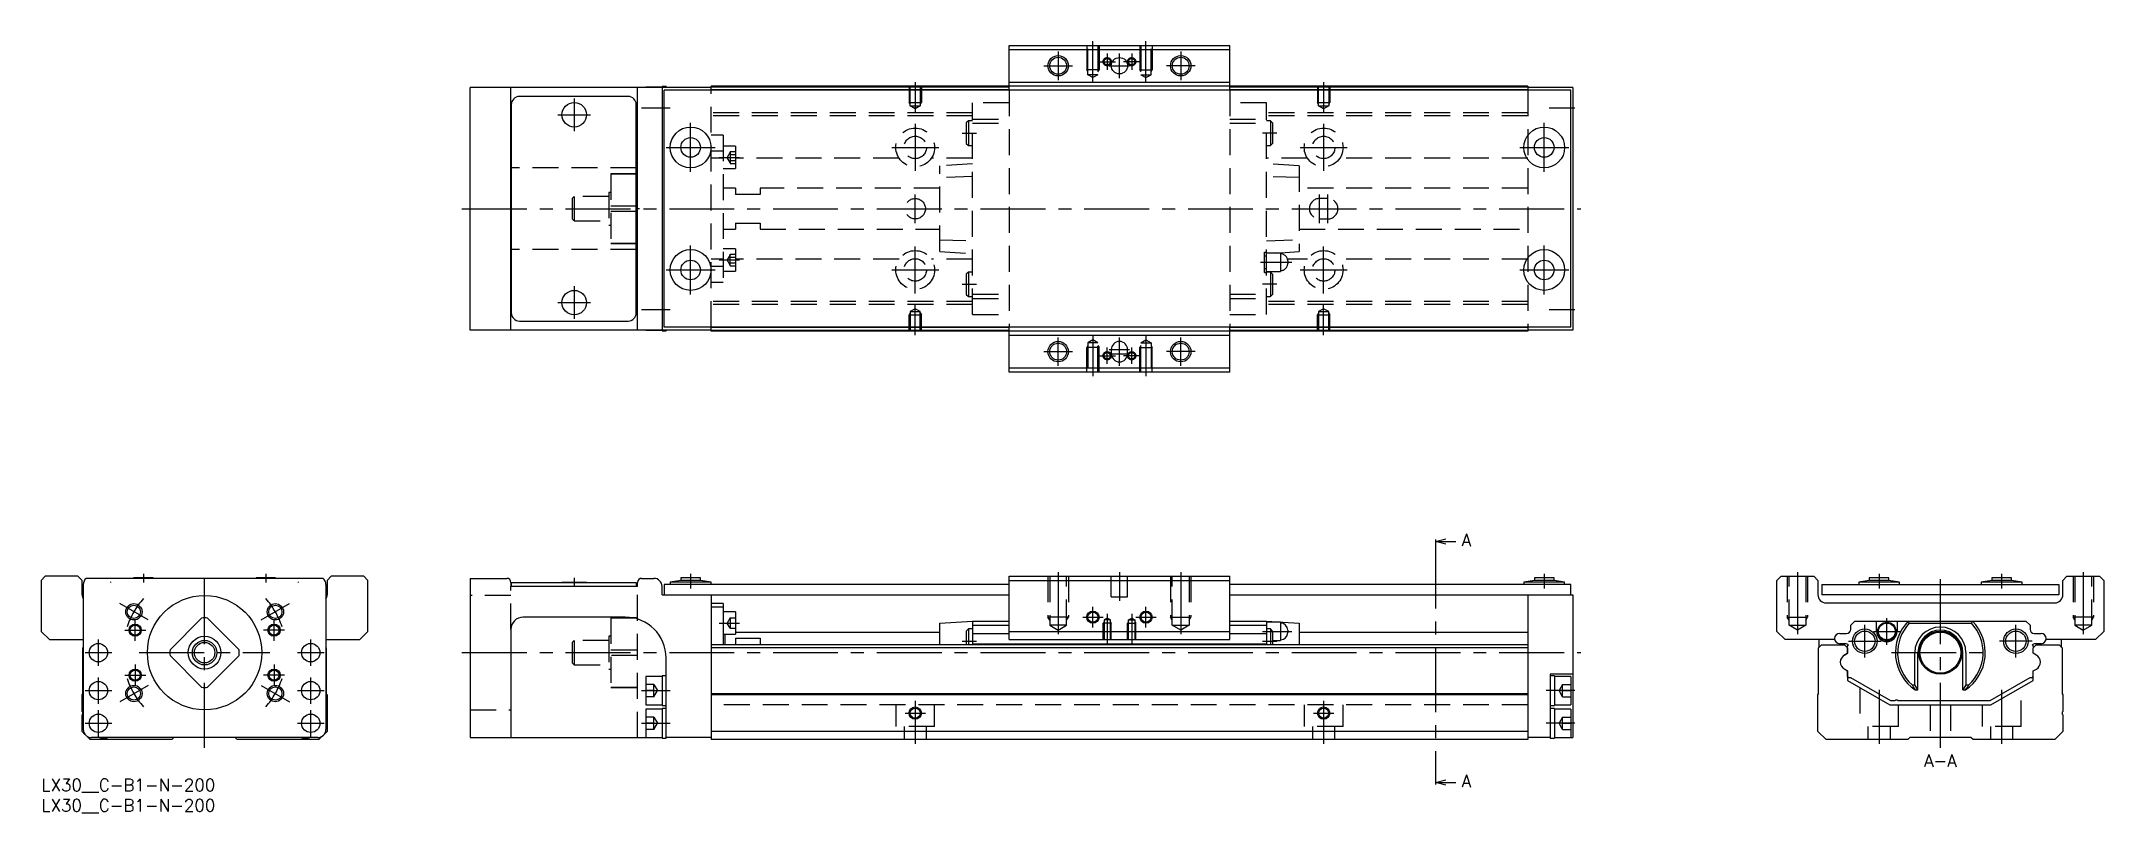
# Model space of a CAD drawing. Extents: x 0 to 505, y -8 to 181.
import ezdxf

# ---------------------------------------------------------------- set-up
doc = ezdxf.new("R2010")
doc.units = 0
doc.header["$LTSCALE"] = 0.5
doc.linetypes.add('CENTER', pattern=[50.8, 31.75, -6.35, 6.35, -6.35])
doc.linetypes.add('DASHED', pattern=[19.05, 12.7, -6.35])
for name, color, linetype in [('MSM_CENTER', 1, 'CENTER'), ('MSM_CONTINUOUS', 7, 'CONTINUOUS'), ('MSM_DASHED', 4, 'DASHED'), ('MSM_NARROW', 5, 'CONTINUOUS'), ('MSM_PART_NUMBER', 7, 'CONTINUOUS')]:
    doc.layers.add(name, color=color, linetype=linetype)
doc.styles.get("Standard").update_dxf_attribs({"font": 'txt.shx', "height": 3, "bigfont": 'bigfont.shx'})

# ---------------------------------------------------------------- blocks, each defined once
blk = doc.blocks.new('*U2')
at = {"layer": 'MSM_PART_NUMBER'}
blk.add_text('LX30__C-B1-N-200', height=3, dxfattribs=at).set_placement((0, -3))
blk = doc.blocks.new('*U3')
at = {"layer": 'MSM_PART_NUMBER'}
blk.add_text('LX30__C-B1-N-200', height=3, dxfattribs=at).set_placement((0, -8))

msp = doc.modelspace()

# ---------------------------------------------------------------- linework, layer by layer
at = {"layer": 'MSM_CENTER'}
for p, q in [((248.92, 178.11), (248.92, 171.11)), ((257.42, 170.7), (257.42, 180.61)), ((260.92, 177.61), (260.92, 173.61)), ((263.92, 171.61), (263.92, 177.61)), ((266.92, 177.61), (266.92, 173.61)), ((270.42, 170.7), (270.42, 180.61)), ((278.92, 178.11), (278.92, 171.11)), ((245.42, 174.61), (252.42, 174.61)), ((258.92, 175.61), (262.92, 175.61)), ((261.42, 174.61), (266.42, 174.61)), ((268.92, 175.61), (264.92, 175.61)), ((282.42, 174.61), (275.42, 174.61)), ((213.92, 170.61), (213.92, 163.1)), ((313.92, 170.61), (313.92, 163.1)), ((126.42, 162.61), (134.42, 162.61)), ((130.42, 166.61), (130.42, 158.61)), ((146.92, 164.31), (153.92, 164.31)), ((369.17, 164.31), (375.42, 164.31)), ((158.92, 148.61), (158.92, 160.61)), ((213.92, 160.36), (213.92, 148.86)), ((225.42, 158.11), (228.92, 158.11)), ((302.42, 158.11), (298.92, 158.11)), ((313.92, 160.36), (313.92, 148.86)), ((367.92, 148.61), (367.92, 160.61)), ((152.92, 154.61), (164.92, 154.61)), ((165.92, 152.17), (170.92, 152.17)), ((208.17, 154.61), (219.67, 154.61)), ((308.17, 154.61), (319.67, 154.61)), ((361.92, 154.61), (373.92, 154.61)), ((213.92, 136.11), (213.92, 143.11)), ((312.92, 136.11), (312.92, 143.11)), ((314.92, 136.11), (314.92, 143.11)), ((102.92, 139.61), (376.92, 139.61)), ((158.92, 118.61), (158.92, 130.61)), ((165.92, 127.06), (170.92, 127.06)), ((213.92, 118.86), (213.92, 130.36)), ((298.42, 126.51), (306.12, 126.51)), ((313.92, 118.86), (313.92, 130.36)), ((367.92, 118.61), (367.92, 130.61)), ((152.92, 124.61), (164.92, 124.61)), ((208.17, 124.61), (219.67, 124.61)), ((308.17, 124.61), (319.67, 124.61)), ((361.92, 124.61), (373.92, 124.61)), ((126.42, 116.61), (134.42, 116.61)), ((130.42, 120.61), (130.42, 112.61)), ((225.42, 121.11), (228.92, 121.11)), ((302.42, 121.11), (298.92, 121.11)), ((146.92, 114.91), (153.92, 114.91)), ((213.92, 108.61), (213.92, 116.12)), ((313.92, 108.61), (313.92, 116.12)), ((369.17, 114.91), (375.42, 114.91)), ((248.92, 101.11), (248.92, 108.11)), ((257.42, 108.52), (257.42, 98.61)), ((263.92, 101.11), (263.92, 108.11)), ((270.42, 108.52), (270.42, 98.61)), ((278.92, 101.11), (278.92, 108.11)), ((245.42, 104.61), (252.42, 104.61)), ((258.92, 103.61), (262.92, 103.61)), ((260.92, 101.61), (260.92, 105.61)), ((261.42, 105.11), (266.42, 105.11)), ((261.42, 104.11), (266.42, 104.11)), ((268.92, 103.61), (264.92, 103.61)), ((266.92, 101.61), (266.92, 105.61)), ((282.42, 104.61), (275.42, 104.61)), ((341.3, 57.61), (341.3, -0.39)), ((39.92, 7.61), (39.92, 51.11)), ((248.92, 50.61), (248.92, 35.42)), ((263.92, 50.61), (263.92, 43.61)), ((278.92, 50.61), (278.92, 35.42)), ((429.92, 50.61), (429.92, 35.42)), ((464.92, 7.61), (464.92, 51.11)), ((499.92, 50.61), (499.92, 35.42)), ((16.92, 48.22), (16.92, 48.11)), ((24.92, 50.21), (24.92, 48.11)), ((54.92, 50.21), (54.92, 48.11)), ((62.92, 48.11), (62.92, 48.22)), ((130.42, 49.22), (130.42, 47.11)), ((158.92, 50.21), (158.92, 46.61)), ((367.92, 50.21), (367.92, 46.61)), ((449.92, 50.21), (449.92, 46.61)), ((479.92, 50.21), (479.92, 46.61)), ((26.07, 38.91), (19.14, 42.91)), ((53.78, 38.91), (60.71, 42.91)), ((257.42, 37.11), (257.42, 42.11)), ((270.42, 37.11), (270.42, 42.11)), ((20.35, 36.41), (25.5, 36.41)), ((22.92, 33.84), (22.92, 38.99)), ((59.5, 36.41), (54.35, 36.41)), ((56.92, 33.84), (56.92, 38.99)), ((165.92, 38.16), (170.92, 38.16)), ((254.92, 39.61), (259.92, 39.61)), ((260.92, 40.38), (260.92, 33.11)), ((266.92, 40.38), (266.92, 33.11)), ((267.92, 39.61), (272.92, 39.61)), ((298.92, 36.11), (306.12, 36.11)), ((446.42, 29.71), (446.42, 37.71)), ((448.57, 36.11), (455.07, 36.11)), ((451.82, 32.86), (451.82, 39.36)), ((483.42, 29.71), (483.42, 37.71)), ((10.67, 30.91), (17.17, 30.91)), ((13.92, 27.66), (13.92, 34.16)), ((23.92, 30.91), (55.92, 30.91)), ((62.67, 30.91), (69.17, 30.91)), ((65.92, 27.66), (65.92, 34.16)), ((102.92, 30.91), (376.92, 30.91)), ((225.42, 33.71), (228.92, 33.71)), ((298.92, 33.71), (302.42, 33.71)), ((442.42, 33.71), (450.42, 33.71)), ((452.92, 30.91), (476.92, 30.91)), ((487.42, 33.71), (479.42, 33.71)), ((20.35, 25.41), (25.5, 25.41)), ((22.92, 27.99), (22.92, 22.84)), ((59.5, 25.41), (54.35, 25.41)), ((56.92, 27.99), (56.92, 22.84)), ((10.67, 21.61), (17.17, 21.61)), ((13.92, 18.36), (13.92, 24.86)), ((26.07, 22.91), (19.14, 18.91)), ((53.78, 22.91), (60.71, 18.91)), ((62.67, 21.61), (69.17, 21.61)), ((65.92, 18.36), (65.92, 24.86)), ((146.92, 21.61), (153.92, 21.61)), ((375.42, 21.61), (368.42, 21.61)), ((449.92, 21.79), (449.92, 8.61)), ((479.92, 21.79), (479.92, 8.61)), ((13.92, 10.36), (13.92, 16.86)), ((65.92, 10.36), (65.92, 16.86)), ((211.42, 16.11), (216.42, 16.11)), ((213.92, 19.11), (213.92, 8.61)), ((311.42, 16.11), (316.42, 16.11)), ((313.92, 19.11), (313.92, 8.61)), ((10.67, 13.61), (17.17, 13.61)), ((62.67, 13.61), (69.17, 13.61)), ((146.92, 13.61), (153.92, 13.61)), ((375.42, 13.61), (368.42, 13.61))]:
    msp.add_line(p, q, dxfattribs=at)
for start, end in [(138.5385, 161.4615), (18.5385, 41.4615), (198.5385, 221.4615), (318.5385, 341.4615)]:
    msp.add_arc((39.92, 30.91), 20, start, end, dxfattribs=at)
at = {"layer": 'MSM_CONTINUOUS'}
for p, q in [((236.92, 179.61), (290.92, 179.61)), ((236.92, 168.61), (236.92, 179.61)), ((236.92, 178.61), (290.92, 178.61)), ((290.92, 168.61), (290.92, 179.61)), ((104.92, 109.91), (104.92, 169.31)), ((163.92, 169.31), (104.92, 169.31)), ((114.92, 109.91), (114.92, 169.31)), ((143.62, 167.11), (117.02, 167.11)), ((145.92, 109.91), (145.92, 169.31)), ((147.92, 169.36), (147.92, 169.31)), ((151.92, 169.36), (147.92, 169.36)), ((152.92, 169.51), (151.92, 169.51)), ((151.92, 169.51), (151.92, 109.71)), ((374.42, 168.61), (152.42, 168.61)), ((152.42, 110.61), (152.42, 168.61)), ((152.92, 169.51), (152.92, 169.31)), ((363.92, 169.61), (163.92, 169.61)), ((163.92, 168.61), (163.92, 169.61)), ((236.92, 169.41), (163.92, 169.41)), ((236.92, 168.71), (163.92, 168.71)), ((236.92, 170.61), (290.92, 170.61)), ((363.92, 169.41), (290.92, 169.41)), ((363.92, 168.71), (290.92, 168.71)), ((363.92, 169.61), (363.92, 168.61)), ((374.92, 169.31), (363.92, 169.31)), ((374.42, 110.61), (374.42, 168.61)), ((374.92, 169.31), (374.92, 109.91)), ((115.02, 165.11), (115.02, 114.11)), ((145.62, 114.11), (145.62, 165.11)), ((114.92, 157.81), (115.02, 157.81)), ((145.62, 157.81), (145.92, 157.81)), ((115.02, 149.61), (114.92, 149.61)), ((145.92, 149.61), (145.62, 149.61)), ((145.92, 148.11), (145.62, 148.11)), ((145.92, 148.08), (145.62, 148.08)), ((145.62, 140.34), (145.92, 140.34)), ((145.92, 138.89), (145.62, 138.89)), ((115.02, 129.61), (114.92, 129.61)), ((145.92, 131.14), (145.62, 131.14)), ((145.92, 131.11), (145.62, 131.11)), ((145.92, 129.61), (145.62, 129.61)), ((115.02, 121.41), (114.92, 121.41)), ((145.92, 121.41), (145.62, 121.41)), ((117.02, 112.11), (143.62, 112.11)), ((163.92, 109.91), (104.92, 109.91)), ((147.92, 109.91), (147.92, 109.86)), ((147.92, 109.86), (151.92, 109.86)), ((151.92, 109.71), (152.92, 109.71)), ((374.42, 110.61), (152.42, 110.61)), ((152.92, 109.91), (152.92, 109.71)), ((163.92, 109.61), (163.92, 110.61)), ((236.92, 110.51), (163.92, 110.51)), ((236.92, 109.81), (163.92, 109.81)), ((363.92, 109.61), (163.92, 109.61)), ((236.92, 99.61), (236.92, 110.61)), ((236.92, 108.61), (290.92, 108.61)), ((290.92, 99.61), (290.92, 110.61)), ((363.92, 110.51), (290.92, 110.51)), ((363.92, 109.81), (290.92, 109.81)), ((363.92, 110.61), (363.92, 109.61)), ((374.92, 109.91), (363.92, 109.91)), ((261.92, 105.11), (261.92, 104.11)), ((265.92, 104.11), (265.92, 105.11)), ((236.92, 100.61), (290.92, 100.61)), ((290.92, 99.61), (236.92, 99.61)), ((341.3, 58.11), (343.8, 58.78)), ((341.3, 58.61), (341.3, 57.61)), ((343.8, 57.44), (341.3, 58.11)), ((341.3, 58.11), (346.3, 58.11)), ((0.92, 49.61), (-0.08, 48.61)), ((-0.08, 48.61), (-0.08, 36.11)), ((8.92, 49.61), (0.92, 49.61)), ((9.92, 48.61), (8.92, 49.61)), ((9.92, 45.11), (9.92, 48.61)), ((10.22, 47.61), (10.22, 12.11)), ((68.95, 49.11), (10.9, 49.11)), ((22.52, 49.21), (22.52, 49.11)), ((27.32, 49.21), (22.52, 49.21)), ((27.32, 49.11), (27.32, 49.21)), ((52.52, 49.21), (52.52, 49.11)), ((57.32, 49.21), (52.52, 49.21)), ((57.32, 49.11), (57.32, 49.21)), ((69.62, 47.61), (69.62, 12.11)), ((70.92, 49.61), (69.92, 48.61)), ((69.92, 48.61), (69.92, 45.11)), ((78.92, 49.61), (70.92, 49.61)), ((79.92, 48.61), (78.92, 49.61)), ((79.92, 36.11), (79.92, 48.61)), ((104.92, 49.11), (104.92, 10.11)), ((104.92, 49.11), (113.92, 49.11)), ((114.92, 48.11), (114.92, 47.11)), ((145.92, 47.11), (114.92, 47.11)), ((115.02, 48.11), (115.02, 47.11)), ((115.02, 48.11), (145.62, 48.11)), ((127.42, 48.21), (133.42, 48.21)), ((127.42, 48.21), (127.42, 48.11)), ((133.42, 48.11), (133.42, 48.21)), ((145.62, 48.11), (145.62, 47.11)), ((145.92, 47.11), (145.92, 48.11)), ((146.92, 49.11), (149.92, 49.11)), ((151.92, 45.11), (151.92, 47.11)), ((152.42, 47.61), (152.42, 45.11)), ((236.92, 47.61), (152.42, 47.61)), ((156.52, 48.61), (153.92, 48.21)), ((153.92, 48.21), (153.92, 47.61)), ((163.92, 48.21), (153.92, 48.21)), ((156.52, 49.21), (156.52, 48.61)), ((161.32, 49.21), (156.52, 49.21)), ((161.32, 48.61), (156.52, 48.61)), ((161.32, 48.61), (161.32, 49.21)), ((163.92, 48.21), (161.32, 48.61)), ((163.92, 47.61), (163.92, 48.21)), ((236.92, 34.11), (236.92, 49.61)), ((236.92, 49.61), (290.92, 49.61)), ((236.92, 48.61), (290.92, 48.61)), ((290.92, 34.11), (290.92, 49.61)), ((374.42, 47.61), (290.92, 47.61)), ((365.52, 48.61), (362.92, 48.21)), ((362.92, 48.21), (362.92, 47.61)), ((372.92, 48.21), (362.92, 48.21)), ((365.52, 49.21), (365.52, 48.61)), ((370.32, 49.21), (365.52, 49.21)), ((370.32, 48.61), (365.52, 48.61)), ((370.32, 48.61), (370.32, 49.21)), ((372.92, 48.21), (370.32, 48.61)), ((372.92, 47.61), (372.92, 48.21)), ((374.42, 45.11), (374.42, 47.61)), ((424.92, 48.61), (425.92, 49.61)), ((424.92, 36.11), (424.92, 48.61)), ((425.92, 49.61), (433.92, 49.61)), ((433.92, 49.61), (434.92, 48.61)), ((434.92, 48.61), (434.92, 45.11)), ((435.92, 47.61), (435.92, 45.11)), ((435.92, 47.61), (493.92, 47.61)), ((447.52, 48.61), (444.92, 48.21)), ((454.92, 48.21), (444.92, 48.21)), ((444.92, 48.21), (444.92, 47.61)), ((452.32, 49.21), (447.52, 49.21)), ((447.52, 49.21), (447.52, 48.61)), ((452.32, 48.61), (447.52, 48.61)), ((452.32, 48.61), (452.32, 49.21)), ((454.92, 48.21), (452.32, 48.61)), ((454.92, 47.61), (454.92, 48.21)), ((477.52, 48.61), (474.92, 48.21)), ((484.92, 48.21), (474.92, 48.21)), ((474.92, 48.21), (474.92, 47.61)), ((482.32, 49.21), (477.52, 49.21)), ((477.52, 49.21), (477.52, 48.61)), ((482.32, 48.61), (477.52, 48.61)), ((482.32, 48.61), (482.32, 49.21)), ((484.92, 48.21), (482.32, 48.61)), ((484.92, 47.61), (484.92, 48.21)), ((493.92, 47.61), (493.92, 45.11)), ((494.92, 48.61), (495.92, 49.61)), ((494.92, 45.11), (494.92, 48.61)), ((495.92, 49.61), (503.92, 49.61)), ((503.92, 49.61), (504.92, 48.61)), ((504.92, 48.61), (504.92, 36.11)), ((151.92, 45.11), (236.92, 45.11)), ((163.92, 45.11), (163.92, 9.61)), ((166.92, 42.91), (163.92, 42.91)), ((166.92, 42.06), (163.92, 42.06)), ((166.92, 42.91), (166.92, 32.81)), ((169.92, 40.91), (166.92, 40.91)), ((169.92, 40.91), (169.92, 35.41)), ((290.92, 45.11), (374.92, 45.11)), ((363.92, 45.11), (363.92, 9.61)), ((374.92, 45.11), (374.92, 10.11)), ((493.92, 45.11), (435.92, 45.11)), ((436.92, 43.11), (492.92, 43.11)), ((-0.08, 36.11), (1.92, 34.11)), ((39.2, 39.38), (31.46, 31.64)), ((48.39, 31.64), (40.65, 39.38)), ((77.92, 34.11), (79.92, 36.11)), ((114.92, 36.61), (114.92, 10.11)), ((142.92, 39.61), (117.92, 39.61)), ((166.92, 35.41), (169.92, 35.41)), ((167.42, 32.81), (167.42, 35.41)), ((169.92, 35.91), (219.92, 35.91)), ((219.92, 38.11), (227.92, 38.61)), ((219.92, 32.81), (219.92, 38.11)), ((226.92, 36.71), (226.42, 36.21)), ((226.42, 36.21), (226.42, 32.81)), ((227.92, 36.71), (226.92, 36.71)), ((226.92, 36.71), (226.92, 32.81)), ((227.92, 38.61), (236.92, 38.61)), ((227.92, 38.61), (227.92, 32.81)), ((227.92, 37.61), (236.92, 37.61)), ((227.92, 35.61), (236.92, 35.61)), ((236.92, 36.11), (290.92, 36.11)), ((290.92, 38.61), (299.92, 38.61)), ((290.92, 37.61), (299.92, 37.61)), ((290.92, 35.61), (299.92, 35.61)), ((299.92, 38.61), (307.92, 38.11)), ((299.92, 38.61), (299.92, 32.81)), ((303.37, 38.36), (299.92, 38.36)), ((300.92, 36.71), (299.92, 36.71)), ((301.42, 36.21), (300.92, 36.71)), ((300.92, 36.71), (300.92, 32.81)), ((301.42, 36.21), (301.42, 32.81)), ((303.37, 38.36), (303.37, 33.86)), ((305.12, 36.41), (305.12, 35.81)), ((307.92, 38.11), (307.92, 32.81)), ((307.92, 35.91), (363.92, 35.91)), ((426.92, 34.11), (424.92, 36.11)), ((440.27, 35.61), (441.97, 35.61)), ((442.97, 37.61), (443.97, 38.61)), ((442.97, 36.61), (442.97, 37.61)), ((443.97, 38.61), (485.87, 38.61)), ((449.32, 36.11), (449.32, 38.61)), ((454.32, 38.61), (454.32, 36.11)), ((457.07, 38.61), (457.32, 38.11)), ((457.32, 38.11), (472.53, 38.11)), ((472.53, 38.11), (472.78, 38.61)), ((485.87, 38.61), (486.87, 37.61)), ((486.87, 37.61), (486.87, 36.61)), ((487.87, 35.61), (489.57, 35.61)), ((504.92, 36.11), (502.92, 34.11)), ((1.92, 34.11), (10.22, 34.11)), ((10.12, 32.11), (10.22, 32.21)), ((10.12, 20.81), (10.12, 32.11)), ((69.62, 34.11), (77.92, 34.11)), ((69.62, 32.21), (69.72, 32.11)), ((69.72, 32.11), (69.72, 20.81)), ((363.92, 32.81), (163.92, 32.81)), ((363.92, 32.11), (163.92, 32.11)), ((169.92, 34.48), (175.92, 34.48)), ((169.92, 34.48), (169.92, 32.81)), ((175.92, 34.48), (175.92, 32.81)), ((227.92, 33.11), (299.92, 33.11)), ((236.92, 34.11), (290.92, 34.11)), ((301.42, 33.86), (303.37, 33.86)), ((439.05, 34.11), (426.92, 34.11)), ((435.12, 32.11), (435.82, 32.81)), ((435.12, 20.81), (435.12, 32.11)), ((435.22, 32.21), (435.22, 34.11)), ((435.82, 32.81), (441.47, 32.81)), ((441.67, 33.11), (440.27, 33.11)), ((442.17, 30.77), (441.43, 30.34)), ((441.47, 32.81), (442.17, 32.11)), ((441.53, 30.39), (442.17, 30.77)), ((442.12, 32.16), (442.12, 32.31)), ((442.17, 32.11), (442.12, 32.16)), ((442.17, 30.77), (442.17, 32.11)), ((442.17, 32.11), (442.17, 30.77)), ((458.67, 23.07), (458.67, 30.91)), ((459.42, 21.81), (459.42, 30.91)), ((470.42, 21.81), (470.42, 30.91)), ((471.18, 30.91), (471.18, 23.07)), ((487.67, 32.11), (488.37, 32.81)), ((487.67, 30.77), (487.67, 32.11)), ((488.32, 30.39), (487.67, 30.77)), ((487.72, 32.31), (487.72, 32.16)), ((489.57, 33.11), (488.17, 33.11)), ((488.33, 30.39), (488.42, 30.34)), ((488.37, 32.81), (494.02, 32.81)), ((502.92, 34.11), (490.8, 34.11)), ((494.02, 32.81), (494.72, 32.11)), ((494.62, 32.21), (494.62, 34.11)), ((494.72, 32.11), (494.72, 20.81)), ((31.46, 30.19), (39.2, 22.44)), ((40.65, 22.44), (48.39, 30.19)), ((152.92, 25.26), (151.92, 25.26)), ((151.92, 25.26), (151.92, 17.96)), ((152.92, 9.96), (152.92, 29.61)), ((374.92, 25.61), (369.42, 25.61)), ((369.42, 25.61), (369.42, 9.96)), ((370.42, 25.26), (369.42, 25.26)), ((370.42, 25.26), (370.42, 17.96)), ((442.17, 26.46), (441.43, 26.89)), ((441.53, 26.83), (442.17, 26.46)), ((442.17, 25.06), (442.17, 26.46)), ((442.17, 26.46), (442.17, 24.11)), ((487.67, 26.46), (488.42, 26.89)), ((487.67, 24.11), (487.67, 26.46)), ((9.92, 20.61), (10.12, 20.81)), ((9.92, 16.51), (9.92, 20.61)), ((69.72, 20.81), (69.92, 20.61)), ((69.92, 20.61), (69.92, 11.61)), ((151.92, 25.11), (147.92, 25.11)), ((147.92, 25.11), (147.92, 18.11)), ((363.92, 20.81), (163.92, 20.81)), ((363.92, 20.61), (163.92, 20.61)), ((374.42, 25.11), (370.42, 25.11)), ((374.42, 25.11), (374.42, 18.11)), ((434.92, 20.61), (435.12, 20.81)), ((434.92, 11.61), (434.92, 20.61)), ((442.17, 24.11), (452.57, 18.11)), ((443.02, 24.78), (442.62, 24.78)), ((452.83, 19.11), (443.02, 24.78)), ((458, 23.07), (458.67, 23.07)), ((459.42, 21.81), (458.67, 23.07)), ((458.74, 21.81), (459.42, 21.81)), ((471.18, 23.07), (470.42, 21.81)), ((470.42, 21.81), (471.1, 21.81)), ((471.18, 23.07), (471.85, 23.07)), ((486.82, 24.78), (477.01, 19.11)), ((477.28, 18.11), (487.67, 24.11)), ((487.22, 24.78), (486.82, 24.78)), ((494.72, 20.81), (494.92, 20.61)), ((494.92, 20.61), (494.92, 16.51)), ((9.92, 11.61), (9.92, 15.71)), ((147.92, 18.11), (151.92, 18.11)), ((151.92, 17.11), (147.92, 17.11)), ((147.92, 17.11), (147.92, 10.11)), ((151.92, 17.96), (152.92, 17.96)), ((152.92, 17.26), (151.92, 17.26)), ((151.92, 17.26), (151.92, 9.96)), ((369.42, 17.96), (370.42, 17.96)), ((370.42, 17.26), (369.42, 17.26)), ((370.42, 18.11), (374.42, 18.11)), ((370.42, 17.26), (370.42, 9.96)), ((374.42, 17.11), (370.42, 17.11)), ((374.42, 17.11), (374.42, 10.11)), ((452.57, 18.11), (477.28, 18.11)), ((453.77, 19.11), (452.83, 19.11)), ((477.01, 19.11), (454.57, 19.11)), ((494.92, 15.71), (494.92, 11.61)), ((10.62, 10.91), (9.92, 11.61)), ((11.92, 9.61), (11.02, 10.51)), ((67.62, 10.11), (12.22, 10.11)), ((32.42, 10.11), (31.92, 9.61)), ((47.92, 9.61), (47.42, 10.11)), ((68.82, 10.51), (67.92, 9.61)), ((69.92, 11.61), (69.22, 10.91)), ((104.92, 10.11), (151.92, 10.11)), ((163.92, 10.11), (152.92, 10.11)), ((363.92, 11.61), (163.92, 11.61)), ((369.42, 10.11), (363.92, 10.11)), ((370.42, 10.11), (374.92, 10.11)), ((436.92, 9.61), (434.92, 11.61)), ((457.42, 10.11), (456.92, 9.61)), ((472.42, 10.11), (457.42, 10.11)), ((472.92, 9.61), (472.42, 10.11)), ((494.92, 11.61), (492.92, 9.61)), ((31.92, 9.61), (11.92, 9.61)), ((67.92, 9.61), (47.92, 9.61)), ((151.92, 9.96), (152.92, 9.96)), ((363.92, 9.61), (163.92, 9.61)), ((369.42, 9.96), (370.42, 9.96)), ((456.92, 9.61), (436.92, 9.61)), ((492.92, 9.61), (472.92, 9.61)), ((341.3, -0.89), (343.8, -0.22)), ((341.3, -0.39), (341.3, -1.39)), ((343.8, -1.56), (341.3, -0.89)), ((341.3, -0.89), (346.3, -0.89))]:
    msp.add_line(p, q, dxfattribs=at)
for centre, radius in [((248.92, 174.61), 2.07), ((263.92, 174.61), 2), ((278.92, 174.61), 2.07), ((130.42, 162.61), 3), ((158.92, 154.61), 5), ((158.92, 154.61), 2.4), ((367.92, 154.61), 5), ((367.92, 154.61), 2.4), ((158.92, 124.61), 5), ((158.92, 124.61), 2.4), ((367.92, 124.61), 5), ((367.92, 124.61), 2.4), ((130.42, 116.61), 3), ((248.92, 104.61), 2.07), ((278.92, 104.61), 2.07), ((22.6, 40.91), 1.62), ((39.92, 30.91), 14), ((57.24, 40.91), 1.62), ((257.42, 39.61), 1.23), ((270.42, 39.61), 1.23), ((22.92, 36.41), 1.23), ((56.92, 36.41), 1.23), ((446.42, 33.71), 3), ((446.42, 33.71), 2.5), ((451.82, 36.11), 2.25), ((451.82, 36.11), 2.05), ((464.92, 30.91), 5.3), ((464.92, 30.91), 5), ((483.42, 33.71), 3), ((483.42, 33.71), 2.5), ((13.92, 30.91), 2.25), ((39.92, 30.91), 4), ((39.92, 30.91), 3), ((39.92, 30.91), 2.5), ((65.92, 30.91), 2.25), ((22.92, 25.41), 1.23), ((56.92, 25.41), 1.23), ((13.92, 21.61), 2.25), ((22.6, 20.91), 1.62), ((57.24, 20.91), 1.62), ((65.92, 21.61), 2.25), ((13.92, 13.61), 2.25), ((65.92, 13.61), 2.25), ((213.92, 16.11), 1.23), ((313.92, 16.11), 1.23)]:
    msp.add_circle(centre, radius, dxfattribs=at)
for centre, radius, start, end in [((117.02, 165.11), 2, 90, 180), ((143.62, 165.11), 2, 0, 90), ((117.02, 114.11), 2, 180, 270), ((143.62, 114.11), 2, 270, 0), ((263.92, 105.11), 2, 0, 180), ((263.92, 104.11), 2, 180, 0), ((12.22, 47.61), 2, 131.4096, 180), ((67.62, 47.61), 2, 0, 48.5904), ((113.92, 48.11), 1, 0, 90), ((146.92, 48.11), 1, 90, 180), ((149.92, 47.11), 2, 0, 90), ((11.92, 45.11), 2, 180, 211.7883), ((67.92, 45.11), 2, 328.2117, 0), ((436.92, 45.11), 2, 180, 270), ((492.92, 45.11), 2, 270, 0), ((39.92, 30.91), 8.5, 85.1192, 94.8808), ((117.92, 36.61), 3, 90, 180), ((142.92, 29.61), 10, 0, 90), ((303.37, 36.41), 1.75, 0, 90), ((303.37, 35.81), 1.75, 270, 0), ((440.27, 34.36), 1.25, 90, 270), ((441.97, 36.61), 1, 270, 0), ((451.82, 36.11), 2.5, 180, 0), ((464.92, 30.91), 11, 135.573, 235.8196), ((464.92, 30.91), 10.47, 136.5713, 228.5552), ((464.92, 30.91), 6.26, 0, 180), ((464.92, 30.91), 5.5, 0, 180), ((464.92, 30.91), 11, 304.1804, 44.427), ((464.92, 30.91), 10.47, 311.4448, 43.4287), ((487.87, 36.61), 1, 180, 270), ((489.57, 34.36), 1.25, 270, 90), ((39.92, 30.91), 8.5, 175.1192, 184.8808), ((39.92, 30.91), 8.5, 355.1192, 4.8808), ((442.58, 28.46), 2.2, 121.4553, 176.019), ((442.58, 28.46), 2.2, 121.3887, 134.5331), ((441.67, 32.11), 1, 41.234, 90), ((442.62, 32.31), 0.5, 113.3254, 180), ((488.17, 32.11), 1, 90, 138.766), ((487.22, 32.31), 0.5, 0, 66.6746), ((487.27, 28.46), 2.2, 3.981, 61.4552), ((442.58, 28.77), 2.2, 183.981, 241.4552), ((487.27, 28.77), 2.2, 301.4553, 356.019), ((39.92, 30.91), 8.5, 265.1192, 274.8808), ((442.62, 25.28), 0.5, 205.8419, 270), ((466.44, 27.26), 9.43, 206.4456, 215.3272), ((463.92, 26.96), 8.84, 324.3755, 333.8517), ((487.22, 25.28), 0.5, 270, 334.1581), ((9.62, 16.11), 0.5, 306.8699, 53.1301), ((454.17, 18.81), 0.5, 36.8699, 143.1301), ((495.22, 16.11), 0.5, 126.8699, 233.1301), ((12.22, 12.11), 2, 180, 270), ((15.22, 13.61), 3.65, 253.517, 286.483), ((64.62, 13.61), 3.65, 253.517, 286.483), ((67.62, 12.11), 2, 270, 0)]:
    msp.add_arc(centre, radius, start, end, dxfattribs=at)
at = {"layer": 'MSM_DASHED'}
for p, q in [((255.92, 179.61), (255.92, 173.61)), ((256.19, 172.41), (256.19, 179.61)), ((258.65, 179.61), (258.65, 172.41)), ((258.92, 179.61), (258.92, 173.61)), ((268.92, 179.61), (268.92, 173.61)), ((269.19, 179.61), (269.19, 172.41)), ((271.65, 172.41), (271.65, 179.61)), ((271.92, 179.61), (271.92, 173.61)), ((258.92, 173.61), (255.92, 173.61)), ((256.19, 173.14), (255.92, 173.61)), ((258.65, 172.41), (256.19, 172.41)), ((257.42, 171.7), (256.19, 172.41)), ((258.65, 172.41), (257.42, 171.7)), ((258.65, 173.14), (258.92, 173.61)), ((268.92, 173.61), (271.92, 173.61)), ((269.19, 173.14), (268.92, 173.61)), ((269.19, 172.41), (271.65, 172.41)), ((269.19, 172.41), (270.42, 171.7)), ((270.42, 171.7), (271.65, 172.41)), ((271.65, 173.14), (271.92, 173.61)), ((163.92, 110.61), (163.92, 168.61)), ((212.42, 169.61), (212.42, 165.61)), ((212.69, 164.81), (212.69, 169.61)), ((215.15, 169.61), (215.15, 164.81)), ((215.42, 169.61), (215.42, 165.61)), ((236.92, 168.61), (236.92, 110.61)), ((290.92, 168.61), (290.92, 110.61)), ((312.42, 169.61), (312.42, 165.61)), ((312.69, 164.81), (312.69, 169.61)), ((315.15, 169.61), (315.15, 164.81)), ((315.42, 169.61), (315.42, 165.61)), ((363.92, 168.61), (363.92, 110.61)), ((227.92, 163.06), (163.92, 163.06)), ((227.92, 162.36), (163.92, 162.36)), ((212.69, 165.14), (212.42, 165.61)), ((212.42, 165.61), (215.42, 165.61)), ((212.69, 164.81), (215.15, 164.81)), ((213.92, 164.1), (212.69, 164.81)), ((215.15, 164.81), (213.92, 164.1)), ((215.15, 165.14), (215.42, 165.61)), ((236.92, 165.51), (227.92, 165.51)), ((227.92, 113.71), (227.92, 165.51)), ((299.92, 165.51), (290.92, 165.51)), ((299.92, 113.71), (299.92, 165.51)), ((363.92, 163.06), (299.92, 163.06)), ((363.92, 162.36), (299.92, 162.36)), ((312.69, 165.14), (312.42, 165.61)), ((312.42, 165.61), (315.42, 165.61)), ((312.69, 164.81), (315.15, 164.81)), ((313.92, 164.1), (312.69, 164.81)), ((315.15, 164.81), (313.92, 164.1)), ((315.15, 165.14), (315.42, 165.61)), ((166.92, 157.61), (163.92, 157.61)), ((166.92, 157.61), (166.92, 121.61)), ((226.92, 161.11), (226.42, 160.61)), ((226.42, 160.61), (226.42, 155.61)), ((226.92, 161.11), (226.92, 155.11)), ((227.92, 161.11), (226.92, 161.11)), ((227.92, 161.56), (236.92, 161.56)), ((227.92, 160.56), (236.92, 160.56)), ((290.92, 161.56), (299.92, 161.56)), ((290.92, 160.56), (299.92, 160.56)), ((300.92, 161.11), (299.92, 161.11)), ((300.92, 161.11), (300.92, 155.11)), ((301.42, 160.61), (300.92, 161.11)), ((301.42, 160.61), (301.42, 155.61)), ((166.92, 153.74), (163.92, 153.74)), ((166.92, 151.99), (163.92, 151.99)), ((169.92, 154.92), (166.92, 154.92)), ((168.62, 153.42), (167.9, 152.17)), ((168.62, 150.92), (167.9, 152.17)), ((168.62, 153.61), (169.92, 153.61)), ((168.62, 153.61), (168.62, 150.72)), ((168.62, 152.89), (169.92, 152.89)), ((169.92, 154.92), (169.92, 149.42)), ((209.98, 151.97), (169.92, 151.97)), ((227.92, 151.97), (217.87, 151.97)), ((226.42, 155.61), (226.92, 155.11)), ((226.92, 155.11), (227.92, 155.11)), ((299.92, 155.11), (300.92, 155.11)), ((309.98, 151.97), (299.92, 151.97)), ((300.92, 155.11), (301.42, 155.61)), ((363.92, 151.97), (317.87, 151.97)), ((145.62, 149.61), (115.02, 149.61)), ((139.42, 148.11), (139.42, 131.11)), ((145.62, 148.11), (139.42, 148.11)), ((145.62, 148.08), (139.42, 148.08)), ((166.92, 149.42), (169.92, 149.42)), ((168.62, 151.45), (169.92, 151.45)), ((168.62, 150.72), (169.92, 150.72)), ((227.92, 150.61), (219.92, 150.08)), ((219.92, 129.14), (219.92, 150.08)), ((227.92, 147.47), (219.92, 147.22)), ((307.92, 150.08), (299.92, 150.61)), ((307.92, 147.22), (299.92, 147.47)), ((307.92, 150.08), (307.92, 129.14)), ((130.42, 142.61), (129.92, 142.11)), ((129.92, 142.11), (129.92, 137.11)), ((130.42, 142.61), (130.42, 136.61)), ((138.92, 142.61), (130.42, 142.61)), ((138.92, 143.61), (138.92, 135.61)), ((139.42, 143.61), (138.92, 143.61)), ((169.92, 144.61), (166.92, 144.61)), ((169.92, 144.61), (169.92, 143.11)), ((175.92, 143.11), (169.92, 143.11)), ((175.92, 144.61), (175.92, 143.11)), ((219.92, 144.61), (175.92, 144.61)), ((363.92, 144.61), (307.92, 144.61)), ((314.92, 142.11), (312.92, 142.11)), ((129.92, 137.11), (130.42, 136.61)), ((130.42, 136.61), (138.92, 136.61)), ((139.42, 140.34), (145.62, 140.34)), ((145.62, 138.89), (139.42, 138.89)), ((146.42, 139.61), (145.92, 139.61)), ((312.92, 137.11), (314.92, 137.11)), ((138.92, 135.61), (139.42, 135.61)), ((166.92, 134.61), (169.92, 134.61)), ((169.92, 136.11), (175.92, 136.11)), ((169.92, 136.11), (169.92, 134.61)), ((175.92, 136.11), (175.92, 134.61)), ((175.92, 134.61), (219.92, 134.61)), ((219.92, 132.01), (227.92, 131.76)), ((299.92, 131.76), (307.92, 132.01)), ((307.92, 134.61), (363.92, 134.61)), ((145.62, 129.61), (115.02, 129.61)), ((139.42, 131.14), (145.62, 131.14)), ((139.42, 131.11), (145.62, 131.11)), ((166.92, 127.23), (163.92, 127.23)), ((169.92, 129.8), (166.92, 129.8)), ((168.62, 128.31), (167.9, 127.06)), ((168.62, 125.81), (167.9, 127.06)), ((168.62, 128.5), (169.92, 128.5)), ((168.62, 125.61), (168.62, 128.5)), ((168.62, 127.78), (169.92, 127.78)), ((168.62, 126.34), (169.92, 126.34)), ((169.92, 129.8), (169.92, 124.3)), ((209.98, 127.26), (169.92, 127.26)), ((227.92, 127.26), (217.87, 127.26)), ((219.92, 129.14), (227.92, 128.61)), ((299.42, 129.01), (299.92, 129.01)), ((299.42, 124.01), (299.42, 129.01)), ((299.92, 128.01), (299.42, 128.01)), ((303.37, 128.76), (299.92, 128.76)), ((302.18, 128.76), (307.92, 129.14)), ((303.37, 128.76), (303.37, 124.26)), ((309.98, 127.26), (305.07, 127.26)), ((305.12, 126.81), (305.12, 126.21)), ((363.92, 127.26), (317.87, 127.26)), ((166.92, 125.48), (163.92, 125.48)), ((163.92, 121.61), (166.92, 121.61)), ((166.92, 124.3), (169.92, 124.3)), ((168.62, 125.61), (169.92, 125.61)), ((226.92, 124.11), (226.42, 123.61)), ((226.42, 123.61), (226.42, 118.61)), ((227.92, 124.11), (226.92, 124.11)), ((226.92, 124.11), (226.92, 118.11)), ((299.42, 125.01), (299.92, 125.01)), ((299.42, 124.01), (299.92, 124.01)), ((299.92, 124.26), (303.37, 124.26)), ((300.92, 124.11), (299.92, 124.11)), ((301.42, 123.61), (300.92, 124.11)), ((300.92, 124.11), (300.92, 118.11)), ((301.42, 123.61), (301.42, 118.61)), ((227.92, 116.86), (163.92, 116.86)), ((227.92, 116.16), (163.92, 116.16)), ((226.42, 118.61), (226.92, 118.11)), ((226.92, 118.11), (227.92, 118.11)), ((227.92, 118.66), (236.92, 118.66)), ((227.92, 117.66), (236.92, 117.66)), ((290.92, 118.66), (299.92, 118.66)), ((290.92, 117.66), (299.92, 117.66)), ((299.92, 118.11), (300.92, 118.11)), ((363.92, 116.86), (299.92, 116.86)), ((363.92, 116.16), (299.92, 116.16)), ((300.92, 118.11), (301.42, 118.61)), ((212.69, 114.08), (212.42, 113.61)), ((212.42, 109.61), (212.42, 113.61)), ((212.42, 113.61), (215.42, 113.61)), ((213.92, 115.12), (212.69, 114.41)), ((212.69, 114.41), (212.69, 109.61)), ((212.69, 114.41), (215.15, 114.41)), ((215.15, 114.41), (213.92, 115.12)), ((215.15, 109.61), (215.15, 114.41)), ((215.15, 114.08), (215.42, 113.61)), ((215.42, 109.61), (215.42, 113.61)), ((227.92, 113.71), (236.92, 113.71)), ((290.92, 113.71), (299.92, 113.71)), ((312.69, 114.08), (312.42, 113.61)), ((312.42, 109.61), (312.42, 113.61)), ((312.42, 113.61), (315.42, 113.61)), ((313.92, 115.12), (312.69, 114.41)), ((312.69, 114.41), (312.69, 109.61)), ((312.69, 114.41), (315.15, 114.41)), ((315.15, 114.41), (313.92, 115.12)), ((315.15, 109.61), (315.15, 114.41)), ((315.15, 114.08), (315.42, 113.61)), ((315.42, 109.61), (315.42, 113.61)), ((256.19, 106.08), (255.92, 105.61)), ((257.42, 107.52), (256.19, 106.81)), ((256.19, 106.81), (256.19, 99.61)), ((258.65, 106.81), (256.19, 106.81)), ((258.65, 106.81), (257.42, 107.52)), ((258.65, 99.61), (258.65, 106.81)), ((258.65, 106.08), (258.92, 105.61)), ((269.19, 106.08), (268.92, 105.61)), ((269.19, 106.81), (270.42, 107.52)), ((269.19, 99.61), (269.19, 106.81)), ((269.19, 106.81), (271.65, 106.81)), ((270.42, 107.52), (271.65, 106.81)), ((271.65, 106.81), (271.65, 99.61)), ((271.65, 106.08), (271.92, 105.61)), ((258.92, 105.61), (255.92, 105.61)), ((255.92, 99.61), (255.92, 105.61)), ((258.92, 99.61), (258.92, 105.61)), ((268.92, 99.61), (268.92, 105.61)), ((268.92, 105.61), (271.92, 105.61)), ((271.92, 99.61), (271.92, 105.61)), ((114.92, 36.61), (114.92, 47.11)), ((145.92, 10.11), (145.92, 47.11)), ((246.42, 49.61), (246.42, 39.61)), ((246.86, 49.61), (246.86, 37.61)), ((250.99, 37.61), (250.99, 49.61)), ((251.42, 49.61), (251.42, 39.61)), ((261.92, 44.61), (261.92, 49.61)), ((265.92, 44.61), (265.92, 49.61)), ((276.42, 49.61), (276.42, 39.61)), ((276.86, 37.61), (276.86, 49.61)), ((280.99, 49.61), (280.99, 37.61)), ((281.42, 49.61), (281.42, 39.61)), ((427.42, 49.61), (427.42, 39.61)), ((427.86, 37.61), (427.86, 49.61)), ((431.99, 49.61), (431.99, 37.61)), ((432.42, 49.61), (432.42, 39.61)), ((497.42, 49.61), (497.42, 39.61)), ((497.86, 49.61), (497.86, 37.61)), ((501.99, 37.61), (501.99, 49.61)), ((502.42, 49.61), (502.42, 39.61)), ((114.92, 44.91), (104.92, 44.91)), ((261.92, 44.61), (265.92, 44.61)), ((139.42, 39.41), (139.42, 22.41)), ((145.92, 39.41), (139.42, 39.41)), ((145.92, 39.38), (139.42, 39.38)), ((168.62, 39.41), (167.9, 38.16)), ((168.62, 36.91), (167.9, 38.16)), ((168.62, 39.41), (169.92, 39.41)), ((168.62, 39.41), (168.62, 36.91)), ((168.62, 38.16), (169.92, 38.16)), ((168.62, 36.91), (169.92, 36.91)), ((251.42, 39.61), (246.42, 39.61)), ((246.86, 38.86), (246.42, 39.61)), ((250.99, 37.61), (246.86, 37.61)), ((246.86, 37.61), (248.92, 36.42)), ((248.92, 36.42), (250.99, 37.61)), ((250.99, 38.86), (251.42, 39.61)), ((260.14, 38.49), (259.92, 38.11)), ((261.92, 38.11), (259.92, 38.11)), ((259.92, 34.11), (259.92, 38.11)), ((260.92, 39.38), (260.14, 38.92)), ((261.71, 38.92), (260.14, 38.92)), ((260.14, 38.92), (260.14, 34.11)), ((261.71, 38.92), (260.92, 39.38)), ((261.71, 34.11), (261.71, 38.92)), ((261.71, 38.49), (261.92, 38.11)), ((261.92, 34.11), (261.92, 38.11)), ((266.14, 38.49), (265.92, 38.11)), ((265.92, 34.11), (265.92, 38.11)), ((265.92, 38.11), (267.92, 38.11)), ((266.14, 38.92), (266.92, 39.38)), ((266.14, 38.92), (267.71, 38.92)), ((266.14, 34.11), (266.14, 38.92)), ((266.92, 39.38), (267.71, 38.92)), ((267.71, 38.92), (267.71, 34.11)), ((267.71, 38.49), (267.92, 38.11)), ((267.92, 34.11), (267.92, 38.11)), ((276.42, 39.61), (281.42, 39.61)), ((276.86, 38.86), (276.42, 39.61)), ((276.86, 37.61), (280.99, 37.61)), ((278.92, 36.42), (276.86, 37.61)), ((280.99, 37.61), (278.92, 36.42)), ((280.99, 38.86), (281.42, 39.61)), ((427.42, 39.61), (432.42, 39.61)), ((427.86, 38.86), (427.42, 39.61)), ((429.92, 36.42), (427.86, 37.61)), ((427.86, 37.61), (431.99, 37.61)), ((431.99, 37.61), (429.92, 36.42)), ((431.99, 38.86), (432.42, 39.61)), ((502.42, 39.61), (497.42, 39.61)), ((497.86, 38.86), (497.42, 39.61)), ((497.86, 37.61), (499.92, 36.42)), ((501.99, 37.61), (497.86, 37.61)), ((499.92, 36.42), (501.99, 37.61)), ((501.99, 38.86), (502.42, 39.61)), ((130.42, 33.91), (129.92, 33.41)), ((129.92, 33.41), (129.92, 28.41)), ((130.42, 33.91), (130.42, 27.91)), ((138.92, 33.91), (130.42, 33.91)), ((138.92, 34.91), (138.92, 26.91)), ((139.42, 34.91), (138.92, 34.91)), ((139.42, 31.64), (145.92, 31.64)), ((129.92, 28.41), (130.42, 27.91)), ((130.42, 27.91), (138.92, 27.91)), ((138.92, 26.91), (139.42, 26.91)), ((145.92, 30.19), (139.42, 30.19)), ((139.42, 22.44), (145.92, 22.44)), ((139.42, 22.41), (145.92, 22.41)), ((149.92, 23.11), (147.92, 23.11)), ((149.92, 21.61), (147.92, 21.61)), ((149.92, 20.11), (149.92, 23.11)), ((149.92, 23.11), (150.79, 21.61)), ((149.92, 20.11), (150.79, 21.61)), ((372.42, 23.11), (371.56, 21.61)), ((372.42, 20.11), (371.56, 21.61)), ((372.42, 20.11), (372.42, 23.11)), ((372.42, 23.11), (374.42, 23.11)), ((372.42, 21.61), (374.42, 21.61)), ((445.17, 22.38), (445.17, 12.81)), ((484.67, 12.81), (484.67, 22.38)), ((104.92, 16.91), (114.92, 16.91)), ((149.92, 20.11), (147.92, 20.11)), ((363.92, 18.11), (163.92, 18.11)), ((209.17, 18.11), (209.17, 12.81)), ((218.67, 12.81), (218.67, 18.11)), ((309.17, 18.11), (309.17, 12.81)), ((318.67, 12.81), (318.67, 18.11)), ((372.42, 20.11), (374.42, 20.11)), ((454.67, 12.81), (454.67, 18.11)), ((462.42, 18.11), (462.42, 10.11)), ((467.42, 18.11), (467.42, 10.11)), ((475.17, 18.11), (475.17, 12.81)), ((149.92, 15.11), (147.92, 15.11)), ((149.92, 13.61), (147.92, 13.61)), ((149.92, 12.11), (147.92, 12.11)), ((149.92, 12.11), (149.92, 15.11)), ((149.92, 15.11), (150.79, 13.61)), ((149.92, 12.11), (150.79, 13.61)), ((218.67, 12.81), (209.17, 12.81)), ((211.17, 12.81), (211.17, 9.61)), ((216.67, 9.61), (216.67, 12.81)), ((318.67, 12.81), (309.17, 12.81)), ((311.17, 12.81), (311.17, 9.61)), ((316.67, 9.61), (316.67, 12.81)), ((372.42, 15.11), (371.56, 13.61)), ((372.42, 12.11), (371.56, 13.61)), ((372.42, 12.11), (372.42, 15.11)), ((372.42, 15.11), (374.42, 15.11)), ((372.42, 13.61), (374.42, 13.61)), ((372.42, 12.11), (374.42, 12.11)), ((454.67, 12.81), (445.17, 12.81)), ((447.17, 12.81), (447.17, 9.61)), ((452.67, 9.61), (452.67, 12.81)), ((484.67, 12.81), (475.17, 12.81)), ((477.17, 12.81), (477.17, 9.61)), ((482.67, 9.61), (482.67, 12.81))]:
    msp.add_line(p, q, dxfattribs=at)
for centre, radius in [((260.92, 175.61), 1), ((260.92, 175.61), 0.784), ((266.92, 175.61), 1), ((266.92, 175.61), 0.784), ((213.92, 154.61), 4.75), ((213.92, 154.61), 2.75), ((313.92, 154.61), 4.75), ((313.92, 154.61), 2.75), ((213.92, 139.61), 2.5), ((213.92, 124.61), 4.75), ((213.92, 124.61), 2.75), ((313.92, 124.61), 4.75), ((313.92, 124.61), 2.75), ((260.92, 103.61), 1), ((260.92, 103.61), 0.784), ((266.92, 103.61), 1), ((266.92, 103.61), 0.784)]:
    msp.add_circle(centre, radius, dxfattribs=at)
for centre, radius, start, end in [((312.92, 139.61), 2.5, 90, 270), ((314.92, 139.61), 2.5, 270, 90), ((303.37, 126.81), 1.75, 0, 90), ((303.37, 126.21), 1.75, 270, 0)]:
    msp.add_arc(centre, radius, start, end, dxfattribs=at)
at = {"layer": 'MSM_NARROW'}
for centre, radius in [((248.92, 174.61), 2.5), ((278.92, 174.61), 2.5), ((248.92, 104.61), 2.5), ((278.92, 104.61), 2.5), ((22.6, 40.91), 2), ((57.24, 40.91), 2), ((257.42, 39.61), 1.5), ((270.42, 39.61), 1.5), ((22.92, 36.41), 1.5), ((56.92, 36.41), 1.5), ((22.92, 25.41), 1.5), ((56.92, 25.41), 1.5), ((22.6, 20.91), 2), ((57.24, 20.91), 2), ((213.92, 16.11), 1.5), ((313.92, 16.11), 1.5)]:
    msp.add_circle(centre, radius, dxfattribs=at)

# ---------------------------------------------------------------- block references
at = {"layer": 'MSM_CONTINUOUS'}
for name in ['*U2', '*U3']:
    msp.add_blockref(name, (0, 0), dxfattribs=at)

# ---------------------------------------------------------------- texts
at = {"layer": 'MSM_PART_NUMBER'}
for s, p in [('A', (347.71, 56.98)), ('A-A', (460.94, 2.97)), ('A', (347.71, -2.02))]:
    msp.add_text(s, height=3, dxfattribs=at).set_placement(p)

doc.saveas('drawing.dxf')
